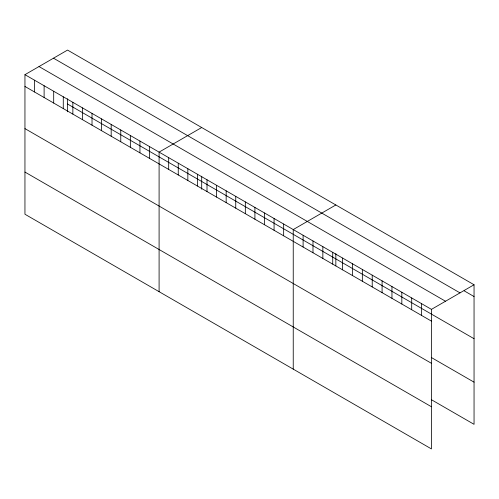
<?xml version="1.0" encoding="UTF-8"?>
<svg xmlns="http://www.w3.org/2000/svg" width="499" height="499" viewBox="0 0 499 499"><rect width="100%" height="100%" fill="white"/><g stroke="black" fill="none" stroke-linecap="round" stroke-linejoin="round"><path stroke-width="0.75" d="M24.95 74.669L431.448 309.361L431.448 448.925L24.95 214.239L24.95 74.669L67.552 50.075L474.05 284.761L474.05 424.331L431.273 399.63M201.696 127.519L159.094 152.12L159.094 291.684M335.839 204.97L293.237 229.565L293.237 369.129M431.448 309.361L474.05 284.761M464.176 290.842L474.05 296.543M53.493 58.19L459.991 292.882M39.009 66.554L445.507 301.24M67.552 104.023L474.05 338.715M24.95 86.452L431.448 321.138M431.273 357.465L474.05 382.159M24.95 128.617L431.448 363.309M24.95 172.068L431.448 406.754M421.574 303.66L421.574 315.443M411.7 297.959L411.7 309.742M401.832 292.258L401.832 304.041M391.958 286.563L391.958 298.34M382.084 280.862L382.084 292.639M372.217 275.161L372.217 286.944M362.343 269.46L362.343 281.243M352.469 263.765L352.469 275.542M342.601 258.064L342.601 269.84M335.839 253.648L335.839 265.898M332.727 252.363L332.727 264.146M322.853 246.662L322.853 258.445M312.985 240.967L312.985 252.744M303.111 235.266L303.111 247.042M283.657 224.032L283.657 235.815M274.076 218.5L274.076 230.282M264.495 212.967L264.495 224.75M254.914 207.434L254.914 219.217M245.327 201.908L245.327 213.684M235.746 196.375L235.746 208.152M226.166 190.843L226.166 202.619M216.585 185.31L216.585 197.093M207.004 179.777L207.004 191.56M201.696 176.197L201.696 189.227M197.423 174.245L197.423 186.027M187.836 168.712L187.836 180.495M178.255 163.179L178.255 174.962M168.674 157.647L168.674 169.429M149.513 146.587L149.513 158.364M139.932 141.055L139.932 152.831M130.351 135.522L130.351 147.305M120.764 129.99L120.764 141.772M111.183 124.457L111.183 136.239M101.603 118.924L101.603 130.707M92.022 113.392L92.022 125.174M82.441 107.865L82.441 119.641M72.86 102.332L72.86 114.109M67.552 98.752L67.552 111.782M63.279 96.8L63.279 108.576M53.692 91.267L53.692 103.043M44.112 85.734L44.112 97.517M34.531 80.202L34.531 91.984"/></g></svg>
